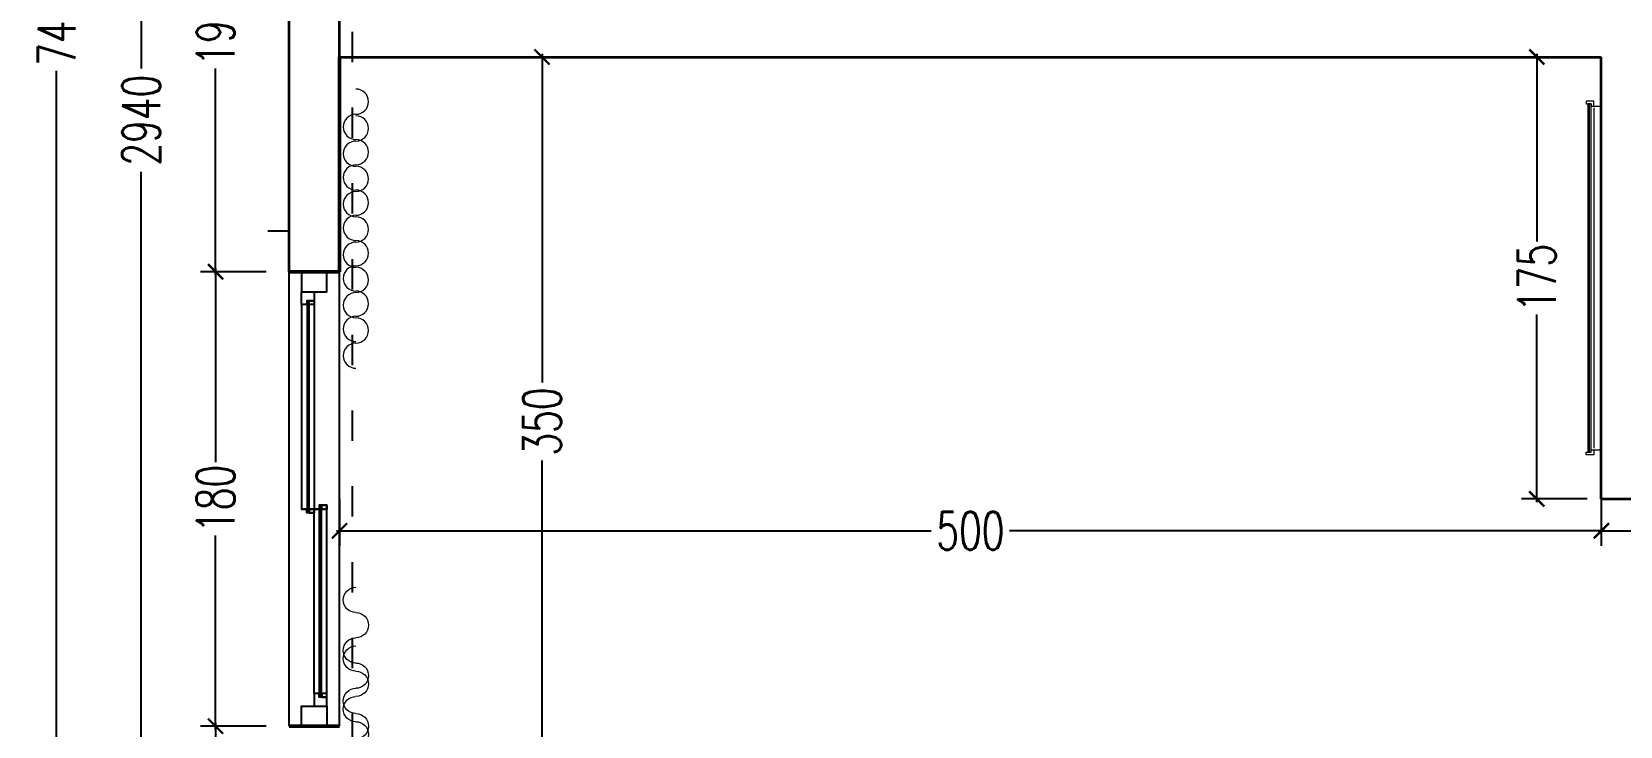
# Model space of a CAD drawing. Header units: centimetres. Extents: x -3207095 to 15275363, y -32656 to 4798027.
# Drawn here: x 697943 to 698573, y 4438175 to 4438450 of the extents above; entities that cross this region are included whole.
import ezdxf

# ---------------------------------------------------------------- set-up
doc = ezdxf.new("R2010")
doc.units = ezdxf.units.CM
doc.linetypes.add('ACAD_ISO03W100', pattern=[30, 12, -18])
doc.linetypes.add('DUZ', pattern=[500, 500])
doc.layers.get('0').update_dxf_attribs({"color": 1, "linetype": 'DUZ'})
for name, color, linetype in [('0 MC MAHAL', 94, 'Continuous'), ('AGAC', 116, 'Continuous'), ('DIM', 1, 'DUZ'), ('PEN', 161, 'Continuous'), ('söve', 26, 'DUZ')]:
    doc.layers.add(name, color=color, linetype=linetype)
for name, color, linetype, lineweight in [('cam', 143, 'Continuous', 20), ('DUV', 220, 'Continuous', 50), ('DUVAR', 7, 'Continuous', 35), ('FE_MOBTEF.2', 33, 'Continuous', 18), ('FE_PERDE', 205, 'Continuous', 15), ('gor25', 142, 'Continuous', 25), ('iç duvar', 7, 'Continuous', 50)]:
    doc.layers.add(name, color=color, linetype=linetype, lineweight=lineweight)
doc.styles.add('DIM', font='ROMANSTW.SHX', dxfattribs={"width": 0.7})
doc.dimstyles.new('1_100', dxfattribs={"dimtxt": 15, "dimasz": 6, "dimexe": 6, "dimexo": 0, "dimgap": 2, "dimtad": 0, "dimdec": 1, "dimzin": 11, "dimdsep": 46, "dimtxsty": 'DIM', "dimblk": 'ARCHTICK', "dimcen": 3, "dimdle": 1.25, "dimclrt": 2, "dimadec": 0, "dimazin": 0, "dimtfac": 1.25, "dimtdec": 1, "dimtix": 1, "dimtofl": 0, "dimtmove": 1, "dimatfit": 3, "dimldrblk": 'ARCHTICK', "dimfxl": 20, "dimfxlon": 1, "dimtolj": 1, "dimtzin": 0, "dimarcsym": 0})

# ---------------------------------------------------------------- blocks, each defined once
blk = doc.blocks.new('GEN_BLOCK00601')
at = {"linetype": 'Continuous', "ltscale": 50}
for centre, start, end in [((50, 50), 0, 180), ((250, 50), 0, 180), ((450, 50), 0, 180), ((650, 50), 0, 180), ((850, 50), 0, 180), ((150, 50), 180, 0), ((350, 50), 180, 0), ((550, 50), 180, 0), ((750, 50), 180, 0), ((950, 50), 180, 0)]:
    blk.add_arc(centre, 50, start, end, dxfattribs=at)
for tag in ['Sfb', 'FLOOR']:
    blk.add_attdef(tag, (0, 0), '', height=1)
blk = doc.blocks.new('rgtkjıtdkfgölv')
at = {"layer": 'FE_MOBTEF.2'}
for p, q in [((104445.9076, 48877.9319), (104445.9076, 48877.9619)), ((104447.2679, 48877.9319), (104447.2679, 48877.9619)), ((104445.9079, 48877.9319), (104445.8879, 48877.9319)), ((104445.8879, 48877.9319), (104445.8879, 48877.9019)), ((104445.8879, 48877.9019), (104445.8979, 48877.9019)), ((104445.8979, 48877.9139), (104445.8979, 48877.9219)), ((104445.8979, 48877.9219), (104447.2779, 48877.9219)), ((104445.8979, 48877.9219), (104445.9079, 48877.9219)), ((104445.8979, 48877.9019), (104445.8979, 48877.9219)), ((104445.8979, 48877.9079), (104445.8979, 48877.9139)), ((104445.8979, 48877.9139), (104447.2779, 48877.9139)), ((104447.2779, 48877.9139), (104445.8979, 48877.9139)), ((104447.2779, 48877.9079), (104445.8979, 48877.9079)), ((104445.9079, 48877.9219), (104445.9079, 48877.9319)), ((104447.2612, 48877.9319), (104445.9143, 48877.9319)), ((104447.2679, 48877.9319), (104447.2879, 48877.9319)), ((104447.2679, 48877.9219), (104447.2679, 48877.9319)), ((104447.2779, 48877.9219), (104447.2679, 48877.9219)), ((104447.2779, 48877.9019), (104447.2779, 48877.9219)), ((104447.2779, 48877.9219), (104447.2779, 48877.9139)), ((104447.2779, 48877.9139), (104447.2779, 48877.9079)), ((104447.2879, 48877.9019), (104447.2779, 48877.9019)), ((104447.2879, 48877.9319), (104447.2879, 48877.9019))]:
    blk.add_line(p, q, dxfattribs=at)
blk = doc.blocks.new('_ArchTick')
at = {"color": 0, "linetype": 'ByBlock', "const_width": 0.15}
blk.add_lwpolyline([(-0.5, -0.5), (0.5, 0.5)], dxfattribs=at)
blk = doc.blocks.new('*D4722')
at = {"layer": 'Defpoints', "color": 0, "linetype": 'Continuous', "lineweight": 5, "transparency": 16777216}
for p in [(698015.99, 4438544.58), (698045.1, 4438544.58), (698045.1, 4438354.58)]:
    blk.add_point(p, dxfattribs=at)
at = {"layer": 'DIM', "color": 0, "linetype": 'Continuous', "lineweight": -2, "transparency": 16777216}
for p, q in [((698035.99, 4438544.58), (698009.99, 4438544.58)), ((698015.99, 4438545.83), (698015.99, 4438464.08)), ((698015.99, 4438353.33), (698015.99, 4438435.08)), ((698035.99, 4438354.58), (698009.99, 4438354.58))]:
    blk.add_line(p, q, dxfattribs=at)
at = {"layer": 'DIM', "color": 0, "linetype": 'Continuous', "lineweight": -2, "transparency": 16777216, "xscale": 6, "yscale": 6, "zscale": 6}
for p, rotation in [((698015.99, 4438544.58), 90), ((698015.99, 4438354.58), 270)]:
    blk.add_blockref('_ArchTick', p, dxfattribs=dict(at, rotation=rotation))
at = {"layer": 'DIM', "color": 2, "linetype": 'Continuous', "lineweight": 5, "transparency": 16777216, "insert": (698015.99, 4438449.58), "char_height": 15, "attachment_point": 5, "rotation": 90, "style": 'DIM'}
blk.add_mtext('\\A1;190', dxfattribs=at)
blk = doc.blocks.new('*D4723')
at = {"layer": 'Defpoints', "color": 0, "linetype": 'Continuous', "lineweight": 5, "transparency": 16777216}
for p in [(698015.99, 4438354.58), (698045.1, 4438354.58), (698045.1, 4438174.58)]:
    blk.add_point(p, dxfattribs=at)
at = {"layer": 'DIM', "color": 0, "linetype": 'Continuous', "lineweight": -2, "transparency": 16777216}
for p, q in [((698035.99, 4438354.58), (698009.99, 4438354.58)), ((698015.99, 4438355.83), (698015.99, 4438279.08)), ((698015.99, 4438173.33), (698015.99, 4438250.08)), ((698035.99, 4438174.58), (698009.99, 4438174.58))]:
    blk.add_line(p, q, dxfattribs=at)
at = {"layer": 'DIM', "color": 0, "linetype": 'Continuous', "lineweight": -2, "transparency": 16777216, "xscale": 6, "yscale": 6, "zscale": 6}
for p, rotation in [((698015.99, 4438354.58), 90), ((698015.99, 4438174.58), 270)]:
    blk.add_blockref('_ArchTick', p, dxfattribs=dict(at, rotation=rotation))
at = {"layer": 'DIM', "color": 2, "linetype": 'Continuous', "lineweight": 5, "transparency": 16777216, "insert": (698015.99, 4438264.58), "char_height": 15, "attachment_point": 5, "rotation": 90, "style": 'DIM'}
blk.add_mtext('\\A1;180', dxfattribs=at)
blk = doc.blocks.new('*D4724')
at = {"layer": 'Defpoints', "color": 0, "linetype": 'Continuous', "lineweight": 5, "transparency": 16777216}
for p in [(698045.1, 4438174.58), (698015.99, 4437984.58), (698045.1, 4437984.58)]:
    blk.add_point(p, dxfattribs=at)
at = {"layer": 'DIM', "color": 0, "linetype": 'Continuous', "lineweight": -2, "transparency": 16777216}
for p, q in [((698035.99, 4438174.58), (698009.99, 4438174.58)), ((698015.99, 4438175.83), (698015.99, 4438094.08)), ((698015.99, 4437983.33), (698015.99, 4438065.08)), ((698035.99, 4437984.58), (698009.99, 4437984.58))]:
    blk.add_line(p, q, dxfattribs=at)
at = {"layer": 'DIM', "color": 0, "linetype": 'Continuous', "lineweight": -2, "transparency": 16777216, "xscale": 6, "yscale": 6, "zscale": 6}
for p, rotation in [((698015.99, 4438174.58), 90), ((698015.99, 4437984.58), 270)]:
    blk.add_blockref('_ArchTick', p, dxfattribs=dict(at, rotation=rotation))
at = {"layer": 'DIM', "color": 2, "linetype": 'Continuous', "lineweight": 5, "transparency": 16777216, "insert": (698015.99, 4438079.58), "char_height": 15, "attachment_point": 5, "rotation": 90, "style": 'DIM'}
blk.add_mtext('\\A1;190', dxfattribs=at)
blk = doc.blocks.new('*D5168')
at = {"layer": 'Defpoints', "color": 0, "linetype": 'Continuous', "lineweight": 5, "transparency": 16777216}
for p in [(697960.17, 4438819.58), (697953, 4438079.58), (697960.17, 4438079.58)]:
    blk.add_point(p, dxfattribs=at)
at = {"layer": 'DIM', "color": 0, "linetype": 'Continuous', "lineweight": -2, "transparency": 16777216}
for p, q in [((697960.17, 4438819.58), (697947, 4438819.58)), ((697953, 4438820.83), (697953, 4438465.08)), ((697953, 4438078.33), (697953, 4438434.08)), ((697960.17, 4438079.58), (697947, 4438079.58))]:
    blk.add_line(p, q, dxfattribs=at)
at = {"layer": 'DIM', "color": 0, "linetype": 'Continuous', "lineweight": -2, "transparency": 16777216, "xscale": 6, "yscale": 6, "zscale": 6}
for p, rotation in [((697953, 4438819.58), 90), ((697953, 4438079.58), 270)]:
    blk.add_blockref('_ArchTick', p, dxfattribs=dict(at, rotation=rotation))
at = {"layer": 'DIM', "color": 2, "linetype": 'Continuous', "lineweight": 5, "transparency": 16777216, "insert": (697953, 4438449.58), "char_height": 15, "attachment_point": 5, "rotation": 90, "style": 'DIM'}
blk.add_mtext('\\A1;740', dxfattribs=at)
blk = doc.blocks.new('*D5172')
at = {"layer": 'Defpoints', "color": 0, "linetype": 'Continuous', "lineweight": 5, "transparency": 16777216}
for p in [(697986.53, 4439884.58), (698009.99, 4439884.58), (698009.99, 4436944.58)]:
    blk.add_point(p, dxfattribs=at)
at = {"layer": 'DIM', "color": 0, "linetype": 'Continuous', "lineweight": -2, "transparency": 16777216}
for p, q in [((698006.53, 4439884.58), (697980.53, 4439884.58)), ((697986.53, 4439885.83), (697986.53, 4438435.08)), ((697986.53, 4436943.33), (697986.53, 4438394.08)), ((698006.53, 4436944.58), (697980.53, 4436944.58))]:
    blk.add_line(p, q, dxfattribs=at)
at = {"layer": 'DIM', "color": 0, "linetype": 'Continuous', "lineweight": -2, "transparency": 16777216, "xscale": 6, "yscale": 6, "zscale": 6}
for p, rotation in [((697986.53, 4439884.58), 90), ((697986.53, 4436944.58), 270)]:
    blk.add_blockref('_ArchTick', p, dxfattribs=dict(at, rotation=rotation))
at = {"layer": 'DIM', "color": 2, "linetype": 'Continuous', "lineweight": 5, "transparency": 16777216, "insert": (697986.53, 4438414.58), "char_height": 15, "attachment_point": 5, "rotation": 90, "style": 'DIM'}
blk.add_mtext('\\A1;2940', dxfattribs=at)
blk = doc.blocks.new('*D5212')
at = {"layer": 'Defpoints', "color": 0, "linetype": 'Continuous', "lineweight": 5, "transparency": 16777216}
for p in [(698095.1, 4438439.58), (698105.93, 4438089.58), (698145.37, 4438089.58)]:
    blk.add_point(p, dxfattribs=at)
at = {"layer": 'DIM', "color": 0, "linetype": 'Continuous', "lineweight": -2, "transparency": 16777216}
for p, q in [((698145.37, 4438440.83), (698145.37, 4438310.74)), ((698125.37, 4438439.58), (698151.37, 4438439.58)), ((698145.37, 4438088.33), (698145.37, 4438279.74)), ((698125.37, 4438089.58), (698151.37, 4438089.58))]:
    blk.add_line(p, q, dxfattribs=at)
at = {"layer": 'DIM', "color": 0, "linetype": 'Continuous', "lineweight": -2, "transparency": 16777216, "xscale": 6, "yscale": 6, "zscale": 6}
for p, rotation in [((698145.37, 4438439.58), 90), ((698145.37, 4438089.58), 270)]:
    blk.add_blockref('_ArchTick', p, dxfattribs=dict(at, rotation=rotation))
at = {"layer": 'DIM', "color": 2, "linetype": 'Continuous', "lineweight": 5, "transparency": 16777216, "insert": (698145.37, 4438295.24), "char_height": 15, "attachment_point": 5, "rotation": 90, "style": 'DIM'}
blk.add_mtext('\\A1;350', dxfattribs=at)
blk = doc.blocks.new('*D5305')
at = {"layer": 'Defpoints', "color": 0, "linetype": 'Continuous', "lineweight": 5, "transparency": 16777216}
for p in [(698565.1, 4438264.58), (698693.1, 4438264.58), (698565.1, 4438251.97)]:
    blk.add_point(p, dxfattribs=at)
at = {"layer": 'DIM', "color": 0, "linetype": 'Continuous', "lineweight": -2, "transparency": 16777216}
for p, q in [((698565.1, 4438264.58), (698565.1, 4438245.97)), ((698693.1, 4438264.58), (698693.1, 4438245.97)), ((698563.85, 4438251.97), (698596.35, 4438251.97)), ((698694.35, 4438251.97), (698625.35, 4438251.97))]:
    blk.add_line(p, q, dxfattribs=at)
at = {"layer": 'DIM', "color": 0, "linetype": 'Continuous', "lineweight": -2, "transparency": 16777216, "xscale": 6, "yscale": 6, "zscale": 6, "rotation": 180}
blk.add_blockref('_ArchTick', (698565.1, 4438251.97), dxfattribs=at)
at = {"layer": 'DIM', "color": 0, "linetype": 'Continuous', "lineweight": -2, "transparency": 16777216, "xscale": 6, "yscale": 6, "zscale": 6}
blk.add_blockref('_ArchTick', (698693.1, 4438251.97), dxfattribs=at)
at = {"layer": 'DIM', "color": 2, "linetype": 'Continuous', "lineweight": 5, "transparency": 16777216, "insert": (698610.85, 4438251.97), "char_height": 15, "attachment_point": 5, "style": 'DIM'}
blk.add_mtext('\\A1;128', dxfattribs=at)
blk = doc.blocks.new('*D5306')
at = {"layer": 'Defpoints', "color": 0, "linetype": 'Continuous', "lineweight": 5, "transparency": 16777216}
for p in [(698065.1, 4438264.58), (698565.1, 4438264.58), (698065.1, 4438251.97)]:
    blk.add_point(p, dxfattribs=at)
at = {"layer": 'DIM', "color": 0, "linetype": 'Continuous', "lineweight": -2, "transparency": 16777216}
for p, q in [((698065.1, 4438264.58), (698065.1, 4438245.97)), ((698565.1, 4438264.58), (698565.1, 4438245.97)), ((698063.85, 4438251.97), (698299.6, 4438251.97)), ((698566.35, 4438251.97), (698330.6, 4438251.97))]:
    blk.add_line(p, q, dxfattribs=at)
at = {"layer": 'DIM', "color": 0, "linetype": 'Continuous', "lineweight": -2, "transparency": 16777216, "xscale": 6, "yscale": 6, "zscale": 6, "rotation": 180}
blk.add_blockref('_ArchTick', (698065.1, 4438251.97), dxfattribs=at)
at = {"layer": 'DIM', "color": 0, "linetype": 'Continuous', "lineweight": -2, "transparency": 16777216, "xscale": 6, "yscale": 6, "zscale": 6}
blk.add_blockref('_ArchTick', (698565.1, 4438251.97), dxfattribs=at)
at = {"layer": 'DIM', "color": 2, "linetype": 'Continuous', "lineweight": 5, "transparency": 16777216, "insert": (698315.1, 4438251.97), "char_height": 15, "attachment_point": 5, "style": 'DIM'}
blk.add_mtext('\\A1;500', dxfattribs=at)
blk = doc.blocks.new('*D5310')
at = {"layer": 'Defpoints', "color": 0, "linetype": 'Continuous', "lineweight": 5, "transparency": 16777216}
for p in [(698565.1, 4438439.58), (698539.53, 4438264.58), (698565.1, 4438264.58)]:
    blk.add_point(p, dxfattribs=at)
at = {"layer": 'DIM', "color": 0, "linetype": 'Continuous', "lineweight": -2, "transparency": 16777216}
for p, q in [((698539.53, 4438440.83), (698539.53, 4438366.58)), ((698559.53, 4438439.58), (698533.53, 4438439.58)), ((698539.53, 4438263.33), (698539.53, 4438337.58)), ((698559.53, 4438264.58), (698533.53, 4438264.58))]:
    blk.add_line(p, q, dxfattribs=at)
at = {"layer": 'DIM', "color": 0, "linetype": 'Continuous', "lineweight": -2, "transparency": 16777216, "xscale": 6, "yscale": 6, "zscale": 6}
for p, rotation in [((698539.53, 4438439.58), 90), ((698539.53, 4438264.58), 270)]:
    blk.add_blockref('_ArchTick', p, dxfattribs=dict(at, rotation=rotation))
at = {"layer": 'DIM', "color": 2, "linetype": 'Continuous', "lineweight": 5, "transparency": 16777216, "insert": (698539.53, 4438352.08), "char_height": 15, "attachment_point": 5, "rotation": 90, "style": 'DIM'}
blk.add_mtext('\\A1;175', dxfattribs=at)

msp = doc.modelspace()

# ---------------------------------------------------------------- linework, layer by layer
at = {"color": 232, "linetype": 'ACAD_ISO03W100'}
msp.add_line((698070.1, 4439979.58), (698070.1, 4436849.58), dxfattribs=at)
at = {"layer": 'AGAC'}
for p, q in [((698045.1, 4438174.58), (698045.1, 4438354.58)), ((698045.1, 4438174.58), (698045.1, 4438354.58)), ((698045.1, 4438174.58), (698045.1, 4438354.58)), ((698065.1, 4438174.58), (698065.1, 4438354.58)), ((698065.1, 4438174.58), (698065.1, 4438354.58)), ((698065.1, 4438174.58), (698065.1, 4438354.58))]:
    msp.add_line(p, q, dxfattribs=at)
at = {"layer": 'cam'}
for p, q in [((698052.1, 4438343.08), (698052.1, 4438259.08)), ((698052.1, 4438343.08), (698052.1, 4438259.08)), ((698052.1, 4438343.08), (698052.1, 4438259.08)), ((698052.6, 4438343.08), (698052.6, 4438259.08)), ((698052.6, 4438343.08), (698052.6, 4438259.08)), ((698052.6, 4438343.08), (698052.6, 4438259.08)), ((698053.1, 4438343.08), (698053.1, 4438259.08)), ((698053.1, 4438343.08), (698053.1, 4438259.08)), ((698053.1, 4438343.08), (698053.1, 4438259.08)), ((698057.1, 4438186.08), (698057.1, 4438262.08)), ((698057.1, 4438186.08), (698057.1, 4438262.08)), ((698057.1, 4438186.08), (698057.1, 4438262.08)), ((698057.6, 4438186.08), (698057.6, 4438262.08)), ((698057.6, 4438186.08), (698057.6, 4438262.08)), ((698057.6, 4438186.08), (698057.6, 4438262.08)), ((698058.1, 4438186.08), (698058.1, 4438262.08)), ((698058.1, 4438186.08), (698058.1, 4438262.08)), ((698058.1, 4438186.08), (698058.1, 4438262.08))]:
    msp.add_line(p, q, dxfattribs=at)
at = {"layer": 'DUV'}
for p, q in [((698065.1, 4438354.58), (698065.1, 4438439.58)), ((698065.1, 4438354.58), (698045.1, 4438354.58)), ((698065.1, 4438354.58), (698045.1, 4438354.58)), ((698065.1, 4438354.58), (698045.1, 4438354.58)), ((698065.1, 4438354.58), (698045.1, 4438354.58)), ((698065.1, 4438354.58), (698045.1, 4438354.58)), ((698065.1, 4438354.58), (698045.1, 4438354.58)), ((698065.1, 4438354.58), (698045.1, 4438354.58)), ((698065.1, 4438174.58), (698045.1, 4438174.58)), ((698065.1, 4438174.58), (698045.1, 4438174.58)), ((698065.1, 4438174.58), (698045.1, 4438174.58)), ((698065.1, 4438174.58), (698045.1, 4438174.58)), ((698065.1, 4438174.58), (698045.1, 4438174.58)), ((698065.1, 4438174.58), (698045.1, 4438174.58)), ((698065.1, 4438174.58), (698045.1, 4438174.58))]:
    msp.add_line(p, q, dxfattribs=at)
at = {"layer": 'DUVAR'}
for p, q in [((698045.1, 4438354.58), (698045.1, 4438544.58)), ((698065.1, 4438354.58), (698065.1, 4438544.58)), ((698065.1, 4438439.58), (698565.1, 4438439.58)), ((698065.1, 4438439.58), (698065.1, 4438354.58)), ((698565.1, 4438264.58), (698565.1, 4438439.58)), ((698065.1, 4438354.58), (698045.1, 4438354.58)), ((698065.1, 4438354.58), (698045.1, 4438354.58)), ((698065.1, 4438354.58), (698045.1, 4438354.58)), ((698565.1, 4438264.58), (698693.1, 4438264.58)), ((698065.1, 4438174.58), (698045.1, 4438174.58)), ((698065.1, 4438174.58), (698045.1, 4438174.58)), ((698065.1, 4438174.58), (698045.1, 4438174.58))]:
    msp.add_line(p, q, dxfattribs=at)
at = {"layer": 'gor25'}
for p, q in [((698050.1, 4438341.58), (698050.1, 4438260.58)), ((698050.1, 4438341.58), (698050.1, 4438260.58)), ((698050.1, 4438341.58), (698050.1, 4438260.58)), ((698055.1, 4438341.58), (698055.1, 4438260.58)), ((698055.1, 4438341.58), (698055.1, 4438260.58)), ((698055.1, 4438341.58), (698055.1, 4438260.58)), ((698055.1, 4438187.58), (698055.1, 4438260.58)), ((698055.1, 4438187.58), (698055.1, 4438260.58)), ((698055.1, 4438187.58), (698055.1, 4438260.58)), ((698060.1, 4438187.58), (698060.1, 4438260.58)), ((698060.1, 4438187.58), (698060.1, 4438260.58)), ((698060.1, 4438187.58), (698060.1, 4438260.58))]:
    msp.add_line(p, q, dxfattribs=at)
at = {"layer": 'iç duvar', "color": 7, "lineweight": 18}
for p, q in [((698045.1, 4438354.58), (698045.1, 4438544.58)), ((698045.1, 4438354.58), (698045.1, 4438544.58)), ((698065.1, 4438354.58), (698065.1, 4438544.58))]:
    msp.add_line(p, q, dxfattribs=at)
at = {"layer": 'PEN'}
for points in [[(698050.1, 4438346.58), (698050.1, 4438346.58), (698060.1, 4438346.58), (698060.1, 4438354.58), (698060.1, 4438354.58), (698050.1, 4438354.58), (698050.1, 4438354.58), (698050.1, 4438354.58), (698050.1, 4438346.58)], [(698050.1, 4438346.58), (698050.1, 4438346.58), (698060.1, 4438346.58), (698060.1, 4438354.58), (698060.1, 4438354.58), (698050.1, 4438354.58), (698050.1, 4438354.58), (698050.1, 4438354.58), (698050.1, 4438346.58)], [(698050.1, 4438346.58), (698050.1, 4438346.58), (698060.1, 4438346.58), (698060.1, 4438354.58), (698060.1, 4438354.58), (698050.1, 4438354.58), (698050.1, 4438354.58), (698050.1, 4438354.58), (698050.1, 4438346.58)], [(698050.1, 4438346.58), (698050.1, 4438346.58), (698055.1, 4438346.58), (698055.1, 4438343.08), (698053.1, 4438343.08), (698052.1, 4438343.08), (698052.1, 4438341.58), (698050.1, 4438341.58), (698050.1, 4438346.58)], [(698050.1, 4438346.58), (698050.1, 4438346.58), (698055.1, 4438346.58), (698055.1, 4438343.08), (698053.1, 4438343.08), (698052.1, 4438343.08), (698052.1, 4438341.58), (698050.1, 4438341.58), (698050.1, 4438346.58)], [(698050.1, 4438346.58), (698050.1, 4438346.58), (698055.1, 4438346.58), (698055.1, 4438343.08), (698053.1, 4438343.08), (698052.1, 4438343.08), (698052.1, 4438341.58), (698050.1, 4438341.58), (698050.1, 4438346.58)], [(698055.1, 4438343.08), (698055.1, 4438341.58), (698053.1, 4438341.58), (698053.1, 4438343.08)], [(698055.1, 4438343.08), (698055.1, 4438341.58), (698053.1, 4438341.58), (698053.1, 4438343.08)], [(698055.1, 4438343.08), (698055.1, 4438341.58), (698053.1, 4438341.58), (698053.1, 4438343.08)], [(698050.1, 4438260.58), (698050.1, 4438260.58), (698055.1, 4438260.58), (698055.1, 4438259.08), (698053.1, 4438259.08), (698052.1, 4438259.08), (698052.1, 4438260.58), (698050.1, 4438260.58), (698050.1, 4438260.58)], [(698050.1, 4438260.58), (698050.1, 4438260.58), (698055.1, 4438260.58), (698055.1, 4438259.08), (698053.1, 4438259.08), (698052.1, 4438259.08), (698052.1, 4438260.58), (698050.1, 4438260.58), (698050.1, 4438260.58)], [(698050.1, 4438260.58), (698050.1, 4438260.58), (698055.1, 4438260.58), (698055.1, 4438259.08), (698053.1, 4438259.08), (698052.1, 4438259.08), (698052.1, 4438260.58), (698050.1, 4438260.58), (698050.1, 4438260.58)], [(698055.1, 4438259.08), (698055.1, 4438260.58), (698053.1, 4438260.58), (698053.1, 4438259.08)], [(698055.1, 4438259.08), (698055.1, 4438260.58), (698053.1, 4438260.58), (698053.1, 4438259.08)], [(698055.1, 4438259.08), (698055.1, 4438260.58), (698053.1, 4438260.58), (698053.1, 4438259.08)], [(698055.1, 4438260.58), (698055.1, 4438260.58), (698060.1, 4438260.58), (698060.1, 4438262.08), (698058.1, 4438262.08), (698057.1, 4438262.08), (698057.1, 4438260.58), (698055.1, 4438260.58), (698055.1, 4438260.58)], [(698055.1, 4438260.58), (698055.1, 4438260.58), (698060.1, 4438260.58), (698060.1, 4438262.08), (698058.1, 4438262.08), (698057.1, 4438262.08), (698057.1, 4438260.58), (698055.1, 4438260.58), (698055.1, 4438260.58)], [(698055.1, 4438260.58), (698055.1, 4438260.58), (698060.1, 4438260.58), (698060.1, 4438262.08), (698058.1, 4438262.08), (698057.1, 4438262.08), (698057.1, 4438260.58), (698055.1, 4438260.58), (698055.1, 4438260.58)], [(698060.1, 4438262.08), (698060.1, 4438260.58), (698058.1, 4438260.58), (698058.1, 4438262.08)], [(698060.1, 4438262.08), (698060.1, 4438260.58), (698058.1, 4438260.58), (698058.1, 4438262.08)], [(698060.1, 4438262.08), (698060.1, 4438260.58), (698058.1, 4438260.58), (698058.1, 4438262.08)], [(698050.1, 4438182.58), (698050.1, 4438182.58), (698060.1, 4438182.58), (698060.1, 4438174.58), (698060.1, 4438174.58), (698050.1, 4438174.58), (698050.1, 4438174.58), (698050.1, 4438174.58), (698050.1, 4438182.58)], [(698050.1, 4438182.58), (698050.1, 4438182.58), (698060.1, 4438182.58), (698060.1, 4438174.58), (698060.1, 4438174.58), (698050.1, 4438174.58), (698050.1, 4438174.58), (698050.1, 4438174.58), (698050.1, 4438182.58)], [(698050.1, 4438182.58), (698050.1, 4438182.58), (698060.1, 4438182.58), (698060.1, 4438174.58), (698060.1, 4438174.58), (698050.1, 4438174.58), (698050.1, 4438174.58), (698050.1, 4438174.58), (698050.1, 4438182.58)], [(698055.1, 4438182.58), (698055.1, 4438182.58), (698060.1, 4438182.58), (698060.1, 4438186.08), (698058.1, 4438186.08), (698057.1, 4438186.08), (698057.1, 4438187.58), (698055.1, 4438187.58), (698055.1, 4438182.58)], [(698055.1, 4438182.58), (698055.1, 4438182.58), (698060.1, 4438182.58), (698060.1, 4438186.08), (698058.1, 4438186.08), (698057.1, 4438186.08), (698057.1, 4438187.58), (698055.1, 4438187.58), (698055.1, 4438182.58)], [(698055.1, 4438182.58), (698055.1, 4438182.58), (698060.1, 4438182.58), (698060.1, 4438186.08), (698058.1, 4438186.08), (698057.1, 4438186.08), (698057.1, 4438187.58), (698055.1, 4438187.58), (698055.1, 4438182.58)], [(698060.1, 4438186.08), (698060.1, 4438187.58), (698058.1, 4438187.58), (698058.1, 4438186.08)], [(698060.1, 4438186.08), (698060.1, 4438187.58), (698058.1, 4438187.58), (698058.1, 4438186.08)], [(698060.1, 4438186.08), (698060.1, 4438187.58), (698058.1, 4438187.58), (698058.1, 4438186.08)]]:
    msp.add_lwpolyline(points, close=True, dxfattribs=at)
at = {"layer": 'söve'}
msp.add_line((698036.73, 4438370.71), (698045.1, 4438370.71), dxfattribs=at)

# ---------------------------------------------------------------- block references
at = {"layer": '0 MC MAHAL', "xscale": -99.999999999621, "yscale": 99.999999999621, "zscale": 99.999999999621, "rotation": 270}
msp.add_blockref('rgtkjıtdkfgölv', (-4189231.09, -6006306.7), dxfattribs=at)
at = {"layer": 'FE_PERDE', "extrusion": (0, 0, -1), "yscale": 0.100000202655411, "zscale": -0.100000202655411}
for p, xscale, rotation in [((-698066.6, 4438426.9), -0.100000202655411, 90), ((-698066.6, 4438106.35), 0.100000202655411, 90), ((-698066.6, 4438106.35), 0.100000202655411, 90.00000000000001)]:
    msp.add_blockref('GEN_BLOCK00601', p, dxfattribs=dict(at, xscale=xscale, rotation=rotation))
at = {"layer": 'FE_PERDE', "yscale": 0.100000202655411, "zscale": 0.100000202655411, "rotation": 270}
for p, xscale in [((698066.6, 4438416.31), 0.100000202655411), ((698066.6, 4438416.31), 0.100000202655411), ((698066.6, 4438129.58), -0.100000202655411)]:
    msp.add_blockref('GEN_BLOCK00601', p, dxfattribs=dict(at, xscale=xscale))

# ---------------------------------------------------------------- dimensions: what is measured, and where the dimension line sits
at = {"layer": 'DIM', "linetype": 'Continuous', "lineweight": 5}
for base, p1, p2, picture, middle in [((697986.53, 4439884.58), (698009.99, 4436944.58), (698009.99, 4439884.58), '*D5172', (697986.53, 4438414.58)), ((697953, 4438079.58), (697960.17, 4438819.58), (697960.17, 4438079.58), '*D5168', (697953, 4438449.58)), ((698015.99, 4438544.58), (698045.1, 4438354.58), (698045.1, 4438544.58), '*D4722', (698015.99, 4438449.58)), ((698539.53, 4438264.58), (698565.1, 4438439.58), (698565.1, 4438264.58), '*D5310', (698539.53, 4438352.08)), ((698015.99, 4438354.58), (698045.1, 4438174.58), (698045.1, 4438354.58), '*D4723', (698015.99, 4438264.58)), ((698015.99, 4437984.58), (698045.1, 4438174.58), (698045.1, 4437984.58), '*D4724', (698015.99, 4438079.58))]:
    dim = msp.add_linear_dim(base=base, p1=p1, p2=p2, angle=90, dimstyle='1_100', dxfattribs=at)
    dim.commit()
    dim.dimension.update_dxf_attribs({"geometry": picture, "text_midpoint": middle})
dim = msp.add_linear_dim(base=(698145.37, 4438089.58), p1=(698095.1, 4438439.58), p2=(698105.93, 4438089.58), angle=90, dimstyle='1_100', dxfattribs=at)
dim.commit()
dim.dimension.update_dxf_attribs({"geometry": '*D5212', "text_midpoint": (698145.37, 4438295.24), "dimtype": 160})
dim = msp.add_linear_dim(base=(698065.1, 4438251.97), p1=(698565.1, 4438264.58), p2=(698065.1, 4438264.58), dimstyle='1_100', dxfattribs=at)
dim.commit()
dim.dimension.update_dxf_attribs({"geometry": '*D5306', "text_midpoint": (698315.1, 4438251.97)})
dim = msp.add_linear_dim(base=(698565.1, 4438251.97), p1=(698693.1, 4438264.58), p2=(698565.1, 4438264.58), dimstyle='1_100', dxfattribs=at)
dim.commit()
dim.dimension.update_dxf_attribs({"geometry": '*D5305', "text_midpoint": (698610.85, 4438251.97), "dimtype": 160})

doc.saveas('drawing.dxf')
